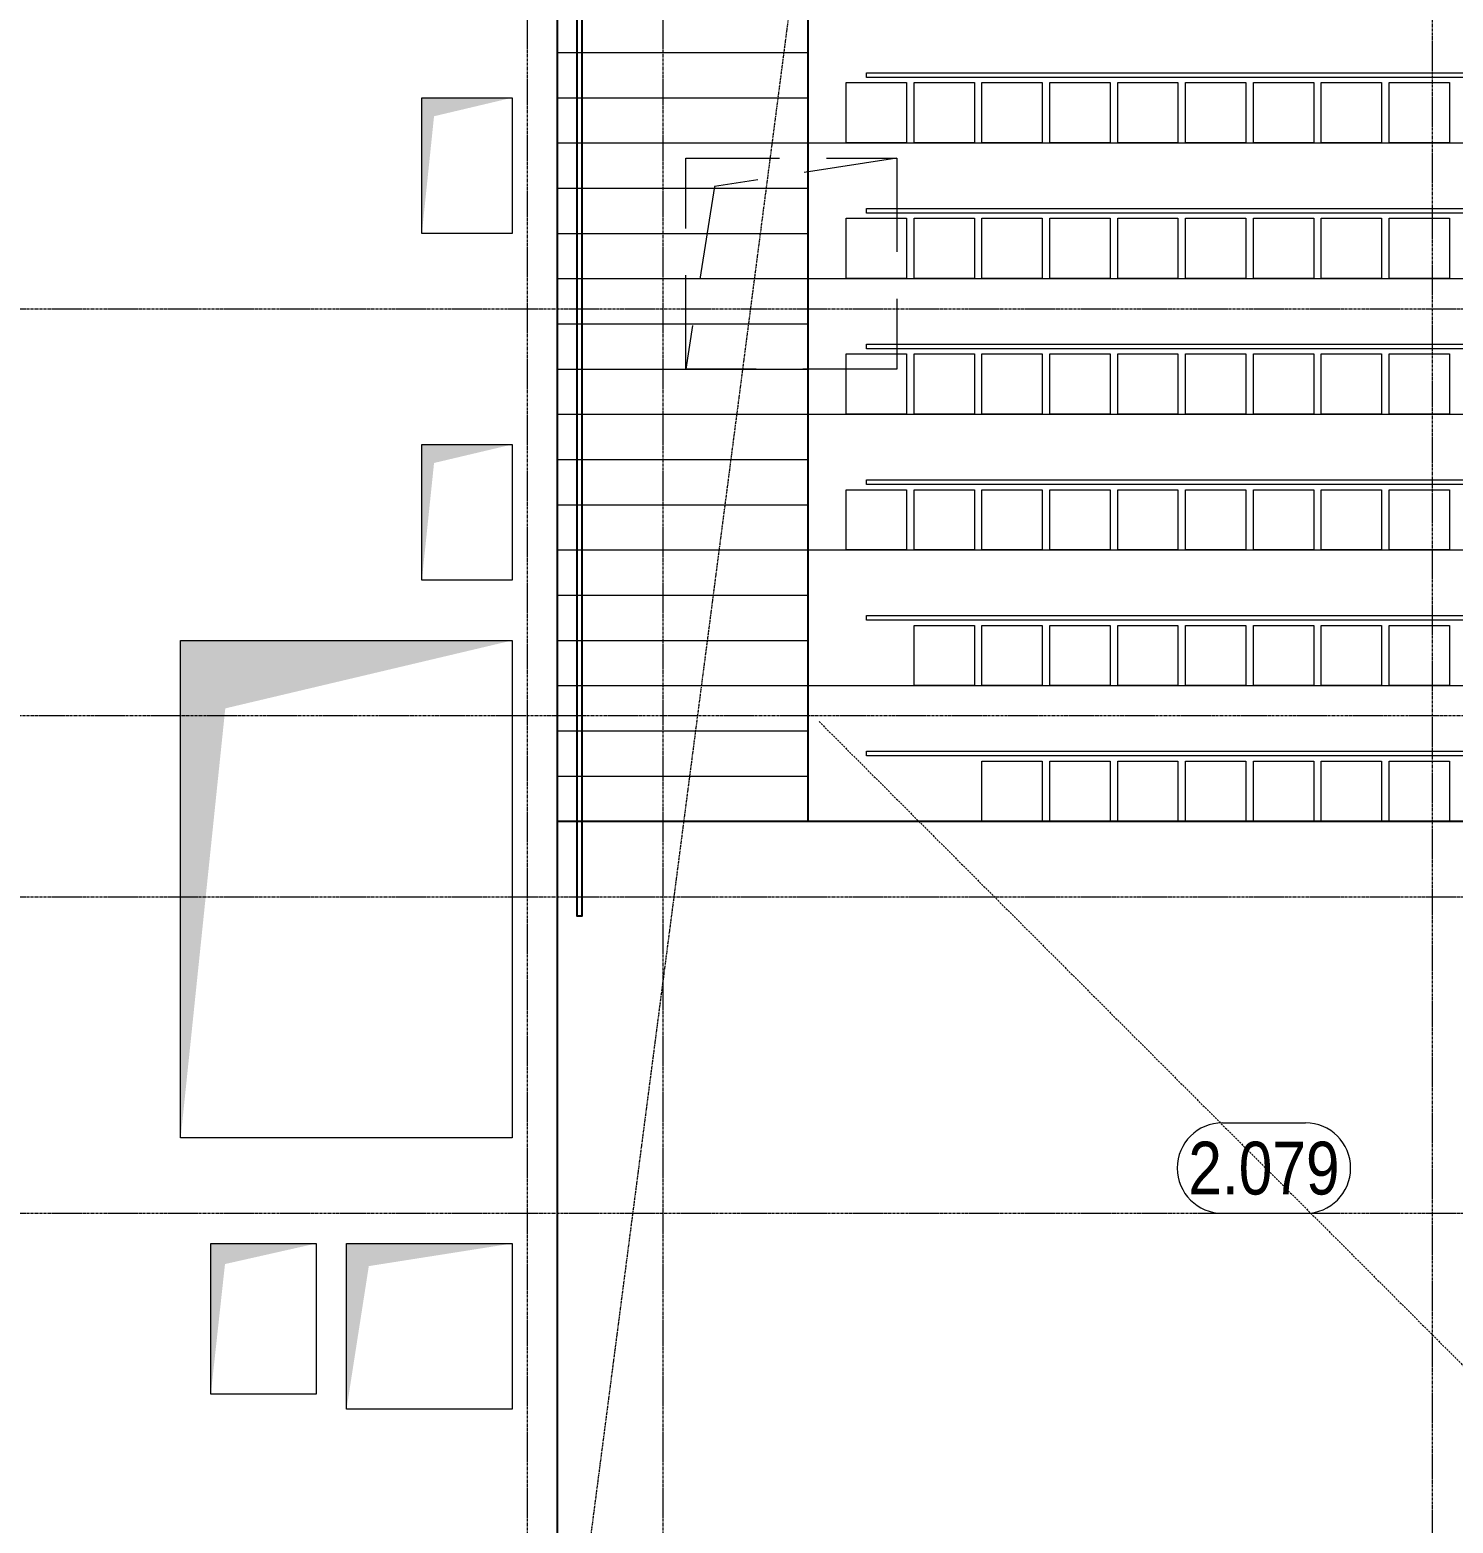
# Model space of a CAD drawing. Header units: millimetres. Extents: x -231292 to 573618, y -153144 to 564035.
# Drawn here: x -197475 to -188035, y 226040 to 235945 of the extents above; entities that cross this region are included whole.
import ezdxf
from ezdxf.enums import TextEntityAlignment as Align

# ---------------------------------------------------------------- set-up
doc = ezdxf.new("R2010")
doc.units = ezdxf.units.MM
for name, pattern in [('CENTER2', [28.575, 19.05, -3.175, 3.175, -3.175]), ('DASHED', [19.05, 12.7, -6.35]), ('HIDDEN', [9.525, 6.35, -3.175])]:
    doc.linetypes.add(name, pattern=pattern)
doc.layers.get('0').update_dxf_attribs({"color": 250})
doc.layers.get('Defpoints').update_dxf_attribs({"color": 250})
for name, color, linetype, lineweight in [('АР_Area', 250, 'Continuous', 5), ('АР_Мебель', 250, 'Continuous', 5), ('АР_Стены ЖБ', 250, 'Continuous', 35), ('АР_Тонкая', 250, 'Continuous', 5), ('ЛК_Открытая', 250, 'Continuous', 5), ('ОВ_Классы', 250, 'Continuous', 0), ('ОВ_Шахты_блок 4.1', 250, 'Continuous', 5), ('РД_Ограждения', 250, 'Continuous', 5), ('РД_Оси_100', 250, 'Continuous', 0)]:
    doc.layers.add(name, color=color, linetype=linetype, lineweight=lineweight)
doc.styles.add('style1', font='ARIALN.TTF')

# ---------------------------------------------------------------- blocks, each defined once
blk = doc.blocks.new('СОШ_2200_АР_ОСИ_М100_28.05.24')
at = {"layer": 'РД_Оси_100', "linetype": 'CENTER2'}
for p, q in [((27600, -6155), (27600, 139938.679)), ((-5954.958, 78900), (119910, 78900)), ((119910, 76200), (-5954.958, 76200)), ((-5954.958, 75000), (119910, 75000)), ((-5954.958, 72900), (95715.503, 72900))]:
    blk.add_line(p, q, dxfattribs=at)
for points in [[(28500, -6155), (28500, 139938.679)], [(33600, 139938.679), (33600, -6155)]]:
    blk.add_lwpolyline(points, dxfattribs=at)
blk = doc.blocks.new('otv')
at = {"linetype": 'Continuous'}
blk.add_lwpolyline([(0, -1), (0, 0), (1, 0), (1, -1)], close=True, dxfattribs=at)
blk.add_solid([(0, -1), (0, 0), (0.1346, -0.1366), (1, 0)], dxfattribs=at)
blk = doc.blocks.new('otv пунктир')
at = {"linetype": 'HIDDEN', "ltscale": 0.07}
blk.add_lwpolyline([(0, 0), (0, 1), (1, 1), (1, 0)], close=True, dxfattribs=at)
blk.add_lwpolyline([(0, 1), (0.1346, 0.1366), (1, 0)], dxfattribs=at)
blk = doc.blocks.new('MOK-МаркаПом_овал_ареал')
for p, q in [((-2.75, 3), (2.75, 3)), ((-2.75, -3), (2.75, -3))]:
    blk.add_line(p, q)
for centre, radius, start, end in [((-2.75, 0), 3, 90, 270), ((2.75, 0), 3, 270, 90), ((-3.75, 0), 3.5, 0, 0.00095)]:
    blk.add_arc(centre, radius, start, end)
at = {"color": 0, "style": 'style1'}
blk.add_attdef('АР-ПОМЕЩЕНИЕ:НОМЕР', text='', height=3.5, dxfattribs=at).set_placement((0, 0), align=Align.MIDDLE)
at = {"layer": 'Defpoints', "color": 2, "style": 'style1'}
blk.add_attdef('АР-ПОМЕЩЕНИЕ:НАИМЕНОВАНИЕ', text='', height=1, dxfattribs=at).set_placement((-0.094, -4.814), align=Align.MIDDLE)

msp = doc.modelspace()

# ---------------------------------------------------------------- linework, layer by layer
for points in [[(-193974.956, 242395.168), (-176274.956, 242395.168), (-176274.956, 223770.168), (-193974.956, 223770.168)], [(-176374.956, 230695.168), (-193974.956, 230695.168), (-193974.956, 239395.168), (-176374.956, 239395.168)], [(-192314.956, 230695.168), (-193974.956, 230695.168), (-193974.956, 239395.168), (-192314.956, 239395.168)]]:
    msp.add_lwpolyline(points, close=True)
at = {"layer": 'АР_Мебель'}
msp.add_line((-192634.956, 230695.168), (-178034.956, 230695.168), dxfattribs=at)
for points in [[(-192059.956, 235595.168), (-191659.956, 235595.168), (-191659.956, 235195.168), (-192059.956, 235195.168)], [(-191609.956, 235595.168), (-191209.956, 235595.168), (-191209.956, 235195.168), (-191609.956, 235195.168)], [(-191159.956, 235595.168), (-190759.956, 235595.168), (-190759.956, 235195.168), (-191159.956, 235195.168)], [(-190709.956, 235595.168), (-190309.956, 235595.168), (-190309.956, 235195.168), (-190709.956, 235195.168)], [(-190259.956, 235595.168), (-189859.956, 235595.168), (-189859.956, 235195.168), (-190259.956, 235195.168)], [(-189809.956, 235595.168), (-189409.956, 235595.168), (-189409.956, 235195.168), (-189809.956, 235195.168)], [(-189359.956, 235595.168), (-188959.956, 235595.168), (-188959.956, 235195.168), (-189359.956, 235195.168)], [(-188909.956, 235595.168), (-188509.956, 235595.168), (-188509.956, 235195.168), (-188909.956, 235195.168)], [(-188459.956, 235595.168), (-188059.956, 235595.168), (-188059.956, 235195.168), (-188459.956, 235195.168)], [(-192059.956, 234695.168), (-191659.956, 234695.168), (-191659.956, 234295.168), (-192059.956, 234295.168)], [(-191609.956, 234695.168), (-191209.956, 234695.168), (-191209.956, 234295.168), (-191609.956, 234295.168)], [(-191159.956, 234695.168), (-190759.956, 234695.168), (-190759.956, 234295.168), (-191159.956, 234295.168)], [(-190709.956, 234695.168), (-190309.956, 234695.168), (-190309.956, 234295.168), (-190709.956, 234295.168)], [(-190259.956, 234695.168), (-189859.956, 234695.168), (-189859.956, 234295.168), (-190259.956, 234295.168)], [(-189809.956, 234695.168), (-189409.956, 234695.168), (-189409.956, 234295.168), (-189809.956, 234295.168)], [(-189359.956, 234695.168), (-188959.956, 234695.168), (-188959.956, 234295.168), (-189359.956, 234295.168)], [(-188909.956, 234695.168), (-188509.956, 234695.168), (-188509.956, 234295.168), (-188909.956, 234295.168)], [(-188459.956, 234695.168), (-188059.956, 234695.168), (-188059.956, 234295.168), (-188459.956, 234295.168)], [(-192059.956, 233795.168), (-191659.956, 233795.168), (-191659.956, 233395.168), (-192059.956, 233395.168)], [(-191609.956, 233795.168), (-191209.956, 233795.168), (-191209.956, 233395.168), (-191609.956, 233395.168)], [(-191159.956, 233795.168), (-190759.956, 233795.168), (-190759.956, 233395.168), (-191159.956, 233395.168)], [(-190709.956, 233795.168), (-190309.956, 233795.168), (-190309.956, 233395.168), (-190709.956, 233395.168)], [(-190259.956, 233795.168), (-189859.956, 233795.168), (-189859.956, 233395.168), (-190259.956, 233395.168)], [(-189809.956, 233795.168), (-189409.956, 233795.168), (-189409.956, 233395.168), (-189809.956, 233395.168)], [(-189359.956, 233795.168), (-188959.956, 233795.168), (-188959.956, 233395.168), (-189359.956, 233395.168)], [(-188909.956, 233795.168), (-188509.956, 233795.168), (-188509.956, 233395.168), (-188909.956, 233395.168)], [(-188459.956, 233795.168), (-188059.956, 233795.168), (-188059.956, 233395.168), (-188459.956, 233395.168)], [(-192059.956, 232895.168), (-191659.956, 232895.168), (-191659.956, 232495.168), (-192059.956, 232495.168)], [(-191609.956, 232895.168), (-191209.956, 232895.168), (-191209.956, 232495.168), (-191609.956, 232495.168)], [(-191159.956, 232895.168), (-190759.956, 232895.168), (-190759.956, 232495.168), (-191159.956, 232495.168)], [(-190709.956, 232895.168), (-190309.956, 232895.168), (-190309.956, 232495.168), (-190709.956, 232495.168)], [(-190259.956, 232895.168), (-189859.956, 232895.168), (-189859.956, 232495.168), (-190259.956, 232495.168)], [(-189809.956, 232895.168), (-189409.956, 232895.168), (-189409.956, 232495.168), (-189809.956, 232495.168)], [(-189359.956, 232895.168), (-188959.956, 232895.168), (-188959.956, 232495.168), (-189359.956, 232495.168)], [(-188909.956, 232895.168), (-188509.956, 232895.168), (-188509.956, 232495.168), (-188909.956, 232495.168)], [(-188459.956, 232895.168), (-188059.956, 232895.168), (-188059.956, 232495.168), (-188459.956, 232495.168)], [(-191609.956, 231995.168), (-191209.956, 231995.168), (-191209.956, 231595.168), (-191609.956, 231595.168)], [(-191159.956, 231995.168), (-190759.956, 231995.168), (-190759.956, 231595.168), (-191159.956, 231595.168)], [(-190709.956, 231995.168), (-190309.956, 231995.168), (-190309.956, 231595.168), (-190709.956, 231595.168)], [(-190259.956, 231995.168), (-189859.956, 231995.168), (-189859.956, 231595.168), (-190259.956, 231595.168)], [(-189809.956, 231995.168), (-189409.956, 231995.168), (-189409.956, 231595.168), (-189809.956, 231595.168)], [(-189359.956, 231995.168), (-188959.956, 231995.168), (-188959.956, 231595.168), (-189359.956, 231595.168)], [(-188909.956, 231995.168), (-188509.956, 231995.168), (-188509.956, 231595.168), (-188909.956, 231595.168)], [(-188459.956, 231995.168), (-188059.956, 231995.168), (-188059.956, 231595.168), (-188459.956, 231595.168)], [(-191159.956, 231095.168), (-190759.956, 231095.168), (-190759.956, 230695.168), (-191159.956, 230695.168)], [(-190709.956, 231095.168), (-190309.956, 231095.168), (-190309.956, 230695.168), (-190709.956, 230695.168)], [(-190259.956, 231095.168), (-189859.956, 231095.168), (-189859.956, 230695.168), (-190259.956, 230695.168)], [(-189809.956, 231095.168), (-189409.956, 231095.168), (-189409.956, 230695.168), (-189809.956, 230695.168)], [(-189359.956, 231095.168), (-188959.956, 231095.168), (-188959.956, 230695.168), (-189359.956, 230695.168)], [(-188909.956, 231095.168), (-188509.956, 231095.168), (-188509.956, 230695.168), (-188909.956, 230695.168)], [(-188459.956, 231095.168), (-188059.956, 231095.168), (-188059.956, 230695.168), (-188459.956, 230695.168)]]:
    msp.add_lwpolyline(points, close=True, dxfattribs=at)
at = {"layer": 'АР_Стены ЖБ', "linetype": 'HIDDEN', "lineweight": 0}
msp.add_lwpolyline([(-176284.955, 238145.168), (-192373.279, 236573.331), (-193974.956, 224270.168)], dxfattribs=at)
at = {"layer": 'АР_Тонкая', "linetype": 'DASHED', "lineweight": 0}
msp.add_line((-192239.943, 231356.776), (-185174.943, 224291.776), dxfattribs=at)
at = {"layer": 'ЛК_Открытая'}
for p, q in [((-193974.956, 230695.168), (-193974.956, 239395.168)), ((-193974.956, 235795.168), (-192314.956, 235795.168)), ((-192314.956, 235195.168), (-192314.956, 235795.168)), ((-193974.956, 235495.168), (-192314.956, 235495.168)), ((-193974.956, 235195.168), (-192314.956, 235195.168)), ((-192314.956, 235195.168), (-178034.956, 235195.168)), ((-193974.956, 234895.168), (-192314.956, 234895.168)), ((-192314.956, 234295.168), (-192314.956, 234895.168)), ((-193974.956, 234595.168), (-192314.956, 234595.168)), ((-193974.956, 234295.168), (-192314.956, 234295.168)), ((-192314.956, 234295.168), (-178034.956, 234295.168)), ((-193974.956, 233995.168), (-192314.956, 233995.168)), ((-192314.956, 233395.168), (-192314.956, 233995.168)), ((-193974.956, 233695.168), (-192314.956, 233695.168)), ((-193974.956, 233395.168), (-192314.956, 233395.168)), ((-192314.956, 233395.168), (-178034.956, 233395.168)), ((-193974.956, 233095.168), (-192314.956, 233095.168)), ((-192314.956, 232495.168), (-192314.956, 233095.168)), ((-193974.956, 232795.168), (-192314.956, 232795.168)), ((-193974.956, 232495.168), (-192314.956, 232495.168)), ((-192314.956, 232495.168), (-178034.956, 232495.168)), ((-193974.956, 232195.168), (-192314.956, 232195.168)), ((-192314.956, 231595.168), (-192314.956, 232195.168)), ((-193974.956, 231895.168), (-192314.956, 231895.168)), ((-193974.956, 231595.168), (-192314.956, 231595.168)), ((-192314.956, 231595.168), (-178034.956, 231595.168)), ((-193974.956, 231295.168), (-192314.956, 231295.168)), ((-192314.956, 230695.168), (-192314.956, 231295.168)), ((-193974.956, 230995.168), (-192314.956, 230995.168)), ((-193974.956, 230695.168), (-192314.956, 230695.168)), ((-192314.956, 230695.168), (-178034.956, 230695.168))]:
    msp.add_line(p, q, dxfattribs=at)
msp.add_lwpolyline([(-193144.956, 239380.726, 0, 150, 0), (-193144.956, 238914.477, 0, 0, 0), (-193144.956, 230695.168, 0, 0, 0)], format="xyseb", dxfattribs=at)
for points in [[(-192314.956, 235195.168), (-192314.956, 235795.168)], [(-192314.956, 234295.168), (-192314.956, 234895.168)], [(-192314.956, 233395.168), (-192314.956, 233995.168)], [(-192314.956, 232495.168), (-192314.956, 233095.168)], [(-192314.956, 231595.168), (-192314.956, 232195.168)], [(-178034.956, 231295.168), (-178034.956, 230695.168), (-192314.956, 230695.168), (-192314.956, 231295.168)]]:
    msp.add_lwpolyline(points, dxfattribs=at)
at = {"layer": 'РД_Ограждения', "lineweight": 25}
msp.add_lwpolyline([(-193814.956, 239725.168), (-193814.956, 239725.168), (-193814.956, 239725.168), (-193814.956, 230065.168), (-193844.956, 230065.168), (-193844.956, 239725.168), (-193814.956, 239725.168), (-193814.956, 239725.168)], dxfattribs=at)
at = {"layer": 'РД_Ограждения'}
for points in [[(-191924.956, 235660.168), (-178424.956, 235660.168), (-178424.956, 235630.168), (-191924.956, 235630.168)], [(-191924.956, 234760.168), (-178424.956, 234760.168), (-178424.956, 234730.168), (-191924.956, 234730.168)], [(-191924.956, 233860.168), (-178424.956, 233860.168), (-178424.956, 233830.168), (-191924.956, 233830.168)], [(-191924.956, 232960.168), (-178424.956, 232960.168), (-178424.956, 232930.168), (-191924.956, 232930.168)], [(-191924.956, 232060.168), (-178424.956, 232060.168), (-178424.956, 232030.168), (-191924.956, 232030.168)], [(-191924.956, 231160.168), (-178424.956, 231160.168), (-178424.956, 231130.168), (-191924.956, 231130.168)]]:
    msp.add_lwpolyline(points, close=True, dxfattribs=at)

# ---------------------------------------------------------------- block references
at = {"layer": 'АР_Area', "color": 18, "linetype": 'Continuous', "lineweight": 15, "true_color": 0x000000}
ref = msp.add_blockref('MOK-МаркаПом_овал_ареал', (-189289.746, 228395.168), dxfattribs=dict(at, xscale=100, yscale=100, zscale=100))
ref.add_attrib('АР-ПОМЕЩЕНИЕ:НОМЕР', '2.079', dxfattribs={"layer": '0', "color": 0, "height": 350, "style": 'style1'}).set_placement((-189289.746, 228395.168), align=Align.MIDDLE)
at = {"layer": 'ОВ_Классы', "xscale": 1400, "yscale": 1400, "rotation": 270}
msp.add_blockref('otv пунктир', (-193124.956, 235094.843), dxfattribs=at)
at = {"layer": 'ОВ_Шахты_блок 4.1', "color": 1}
for p, xscale, yscale in [((-194874.956, 235495.168), 600, 900), ((-194874.956, 233195.168), 600, 900), ((-196474.956, 231895.168), 2200, 3300), ((-196274.956, 227895.168), 700, 1000), ((-195374.956, 227895.168), 1100, 1100)]:
    msp.add_blockref('otv', p, dxfattribs=dict(at, xscale=xscale, yscale=yscale))
at = {"layer": 'РД_Оси_100'}
msp.add_blockref('СОШ_2200_АР_ОСИ_М100_28.05.24', (-221774.956, 155195.168), dxfattribs=at)

doc.saveas('drawing.dxf')
